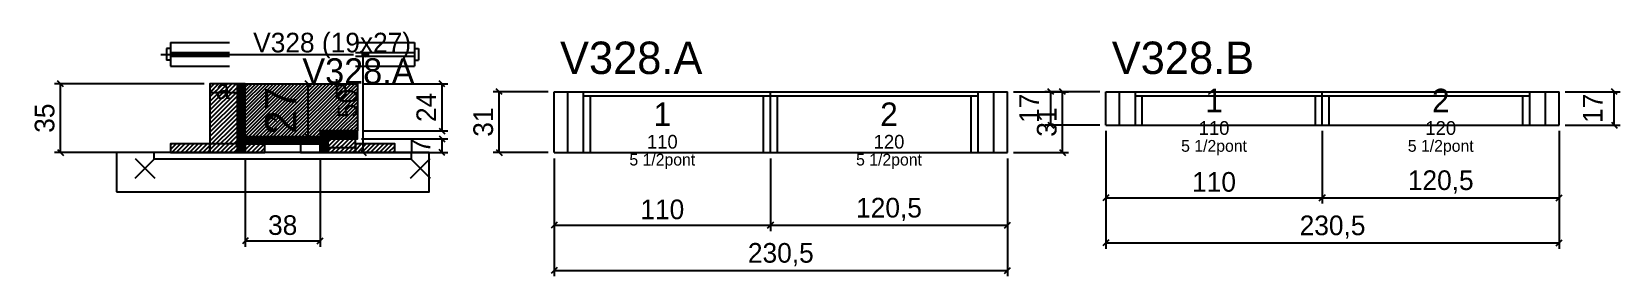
# Model space of a CAD drawing. Extents: x -69 to 739, y -94 to 31.
import ezdxf
from ezdxf.enums import TextEntityAlignment as Align

# ---------------------------------------------------------------- set-up
doc = ezdxf.new("R2010")
doc.units = 0
for name, color, linetype in [('5', 5, 'Continuous'), ('barrote', 126, 'Continuous'), ('CONCRETO', 251, 'Continuous'), ('COTA', 241, 'Continuous'), ('Cota Seção (2x)', 241, 'Continuous'), ('detalhes', 7, 'Continuous'), ('Hachura', 251, 'Continuous'), ('Madeira', 126, 'Continuous'), ('NOMENCLATURA', 7, 'Continuous'), ('Painéis', 200, 'Continuous'), ('presilha', 224, 'Continuous'), ('SARR_2.2x7', 40, 'Continuous'), ('SARR_3.5x7', 81, 'Continuous'), ('SCO-___-LAJ', 224, 'Continuous'), ('TENSOR', 224, 'Continuous'), ('texto', 7, 'Continuous'), ('Texto Seção', 7, 'Continuous')]:
    doc.layers.add(name, color=color, linetype=linetype)
doc.dimstyles.new('PAINEL', dxfattribs={"dimtxt": 10, "dimasz": 3, "dimexe": 3, "dimexo": 3, "dimgap": 3, "dimtad": 1, "dimblk": 'OBLIQUE', "dimblk1": 'OBLIQUE', "dimcen": 2.5, "dimclrd": 4, "dimclre": 4, "dimclrt": 240, "dimazin": 3, "dimtfac": 1, "dimtmove": 0, "dimatfit": 3})
doc.dimstyles.new('SECAO2X', dxfattribs={"dimtxt": 16, "dimasz": 3, "dimexe": 3, "dimexo": 3, "dimgap": 3, "dimtad": 1, "dimblk": 'OBLIQUE', "dimblk1": 'OBLIQUE', "dimcen": 2.5, "dimclrd": 4, "dimclre": 4, "dimclrt": 240, "dimazin": 3, "dimtfac": 1, "dimtmove": 0, "dimatfit": 3})

# ---------------------------------------------------------------- blocks, each defined once
blk = doc.blocks.new('_OBLIQUE')
at = {"color": 0, "linetype": 'BYBLOCK'}
blk.add_line((-0.5, -0.5), (0.5, 0.5), dxfattribs=at)

msp = doc.modelspace()

# ---------------------------------------------------------------- hatches: boundary and pattern name
at = {"layer": 'COTA'}
h = msp.add_hatch(dxfattribs=at)
h.set_pattern_fill('ANSI31', scale=0.4)
h.paths.add_polyline_path([(40, -23), (40, 4), (97, 4), (97, -20), (78, -20), (78, -23)])
at = {"layer": 'Hachura'}
h = msp.add_hatch(dxfattribs=at)
h.set_pattern_fill('ANSI31', scale=0.5)
h.paths.add_polyline_path([(22, -31), (36, -31), (36, 4), (22, 4)])
h = msp.add_hatch(dxfattribs=at)
h.set_pattern_fill('ANSI31', scale=0.5)
h.paths.add_polyline_path([(22, -0.4), (36, -0.4), (36, 4), (22, 4)])
h = msp.add_hatch(dxfattribs=at)
h.set_pattern_fill('SOLID')
h.paths.add_polyline_path([(36, -31), (40, -31), (40, 4), (36, 4)])
h = msp.add_hatch(dxfattribs=at)
h.set_pattern_fill('SOLID')
h.paths.add_polyline_path([(40, -26.6), (78, -26.6), (78, -23), (40, -23)])
h = msp.add_hatch(dxfattribs=at)
h.set_pattern_fill('SOLID')
h.paths.add_polyline_path([(78, -24), (97, -24), (97, -20), (78, -20)])
h = msp.add_hatch(dxfattribs=at)
h.set_pattern_fill('SOLID')
h.paths.add_polyline_path([(78, -31), (82, -31), (82, -24), (78, -24)])
h = msp.add_hatch(dxfattribs=at)
h.set_pattern_fill('ANSI31', scale=0.5)
h.paths.add_polyline_path([(82, -31), (96, -31), (96, -24), (82, -24)])
h = msp.add_hatch(dxfattribs=at)
h.set_pattern_fill('ANSI31', scale=0.5)
h.paths.add_polyline_path([(82, -28.4), (96, -28.4), (96, -24), (82, -24)])
h = msp.add_hatch(dxfattribs=at)
h.set_pattern_fill('ANSI31', scale=0.5)
h.paths.add_polyline_path([(2, -31), (22, -31), (22, -26.6), (2, -26.6)])
h = msp.add_hatch(dxfattribs=at)
h.set_pattern_fill('ANSI31', scale=0.5)
h.paths.add_polyline_path([(40, -31), (50, -31), (50, -26.6), (40, -26.6)])
h = msp.add_hatch(dxfattribs=at)
h.set_pattern_fill('ANSI31', scale=0.5)
h.paths.add_polyline_path([(96, -31), (116, -31), (116, -26.6), (96, -26.6)])

# ---------------------------------------------------------------- linework, layer by layer
for p, q in [((2, 25), (32, 25)), ((2, 25), (2, 13)), ((96, 25), (126, 25)), ((126, 25), (126, 13)), ((0, 22), (0, 16)), ((2, 22), (0, 22)), ((2, 20), (32, 20)), ((2, 18), (32, 18)), ((96, 20), (126, 20)), ((96, 18), (126, 18)), ((126, 22), (128, 22)), ((128, 22), (128, 16)), ((2, 16), (0, 16)), ((2, 13), (32, 13)), ((96, 13), (126, 13)), ((126, 16), (128, 16))]:
    msp.add_line(p, q)
at = {"layer": 'barrote'}
msp.add_lwpolyline([(-25.5, -51), (133.5, -51), (133.5, -31), (-25.5, -31)], close=True, dxfattribs=at)
at = {"layer": 'CONCRETO'}
msp.add_lwpolyline([(40, -23), (40, 4), (97, 4), (97, -20), (78, -20), (78, -23)], close=True, dxfattribs=at)
at = {"layer": 'Madeira'}
for points in [[(22, -31), (36, -31), (36, 4), (22, 4)], [(22, -0.4), (36, -0.4), (36, 4), (22, 4)], [(82, -31), (96, -31), (96, -24), (82, -24)], [(82, -28.4), (96, -28.4), (96, -24), (82, -24)], [(2, -31), (22, -31), (22, -26.6), (2, -26.6)], [(22, -31), (36, -31), (36, -26.6), (22, -26.6)], [(40, -31), (50, -31), (50, -26.6), (40, -26.6)], [(68, -31), (78, -31), (78, -26.6), (68, -26.6)], [(96, -31), (116, -31), (116, -26.6), (96, -26.6)]]:
    msp.add_lwpolyline(points, close=True, dxfattribs=at)
at = {"layer": 'Painéis'}
for p, q in [((197, 0), (307, 0)), ((197, -31), (197, 0)), ((307, -31), (307, 0)), ((307, -31), (307, 0)), ((307, 0), (427.5, 0)), ((307, -31), (307, 0)), ((427.5, -31), (427.5, 0)), ((477.5, 0), (587.5, 0)), ((477.5, -17), (477.5, 0)), ((587.5, -17), (587.5, 0)), ((587.5, -17), (587.5, 0)), ((587.5, 0), (708, 0)), ((587.5, -17), (587.5, 0)), ((708, -17), (708, 0)), ((477.5, -17), (587.5, -17)), ((587.5, -17), (708, -17)), ((197, -31), (307, -31)), ((307, -31), (427.5, -31))]:
    msp.add_line(p, q, dxfattribs=at)
for points in [[(36, -31), (40, -31), (40, 4), (36, 4)], [(40, -26.6), (78, -26.6), (78, -23), (40, -23)], [(78, -24), (97, -24), (97, -20), (78, -20)], [(78, -31), (82, -31), (82, -24), (78, -24)]]:
    msp.add_lwpolyline(points, close=True, dxfattribs=at)
at = {"layer": 'presilha'}
for p, q in [((-16, -44), (-6, -34)), ((-16, -34), (-6, -44)), ((124, -44), (134, -34)), ((124, -34), (134, -44))]:
    msp.add_line(p, q, dxfattribs=at)
at = {"layer": 'SARR_2.2x7'}
for p, q in [((204, -31), (204, 0)), ((420.5, -31), (420.5, 0)), ((484.5, -17), (484.5, 0)), ((701, -17), (701, 0)), ((212, -2.2), (307, -2.2)), ((307, -2.2), (412.5, -2.2)), ((492.5, -2.2), (587.5, -2.2)), ((587.5, -2.2), (693, -2.2))]:
    msp.add_line(p, q, dxfattribs=at)
at = {"layer": 'SARR_3.5x7'}
for p, q in [((212, -31), (212, 0)), ((307, -31), (307, 0)), ((307, -31), (307, 0)), ((412.5, -31), (412.5, 0)), ((492.5, -17), (492.5, 0)), ((587.5, -17), (587.5, 0)), ((587.5, -17), (587.5, 0)), ((693, -17), (693, 0)), ((215.5, -31), (215.5, -2.2)), ((303.5, -31), (303.5, -2.2)), ((310.5, -31), (310.5, -2.2)), ((409, -31), (409, -2.2)), ((496, -17), (496, -2.2)), ((584, -17), (584, -2.2)), ((591, -17), (591, -2.2)), ((689.5, -17), (689.5, -2.2)), ((492.5, -17), (496, -17)), ((584, -17), (587.5, -17)), ((587.5, -17), (591, -17)), ((689.5, -17), (693, -17)), ((212, -31), (215.5, -31)), ((303.5, -31), (307, -31)), ((307, -31), (310.5, -31)), ((409, -31), (412.5, -31))]:
    msp.add_line(p, q, dxfattribs=at)
at = {"layer": 'SCO-___-LAJ'}
msp.add_lwpolyline([(-6.5, -34.2), (124.5, -34.2), (124.5, -31), (-6.5, -31)], close=True, dxfattribs=at)
at = {"layer": 'TENSOR'}
msp.add_line((-3, 19), (95, 19), dxfattribs=at)

# ---------------------------------------------------------------- texts
at = {"layer": '5'}
for s, height, p in [('1', 12, (532.5, -4.5)), ('2', 12, (647.75, -4.5)), ('1', 12, (252, -11.5)), ('2', 12, (367.25, -11.5)), ('110', 7, (532.5, -18.5)), ('120', 7, (647.75, -18.5)), ('110', 7, (252, -25.5)), ('120', 7, (367.25, -25.5))]:
    msp.add_text(s, height=height, dxfattribs=at).set_placement(p, align=Align.MIDDLE_CENTER)
at = {"layer": 'detalhes'}
for s, p in [('a', (25, -3.7)), ('b', (85, -3.7)), ('c', (50, -20.5))]:
    msp.add_text(s, height=9.6, dxfattribs=at).set_placement(p)
at = {"layer": 'NOMENCLATURA'}
for s, p in [('V328.A', (200, 9)), ('V328.B', (480.5, 9))]:
    msp.add_text(s, height=16.5, dxfattribs=at).set_placement(p)
at = {"layer": 'texto', "char_height": 6, "attachment_point": 5}
for insert in [(252, -35.5), (367.25, -35.5), (532.5, -28.5), (647.75, -28.5)]:
    msp.add_mtext('5 1/2pont', dxfattribs=dict(at, insert=insert))
at = {"layer": 'Texto Seção'}
for s, height, p in [('V328 (19x27)', 10, (44, 20)), ('V328.A', 13, (69, 4))]:
    msp.add_text(s, height=height, dxfattribs=at).set_placement(p)

# ---------------------------------------------------------------- dimensions: what is measured, and where the dimension line sits
at = {"layer": 'COTA'}
for base, p1, p2 in [((100, -31), (96, -31), (96, 19)), ((-54, -31), (2, -31), (22, 4)), ((140, -20), (97, -20), (97, 4)), ((169, -31), (197, -31), (197, 0)), ((455.5, -31), (427.5, -31), (427.5, 0)), ((449.5, -17), (477.5, -17), (477.5, 0)), ((736, -17), (708, -17), (708, 0)), ((140, -31), (96, -31), (96, -24))]:
    msp.add_linear_dim(base=base, p1=p1, p2=p2, angle=90, dimstyle='PAINEL', dxfattribs=at).render()
for base, p1, p2 in [((477.5, -54), (477.5, -17), (587.5, -17)), ((477.5, -77), (477.5, -17), (708, -17)), ((587.5, -54), (587.5, -17), (708, -17)), ((40, -76), (40, -31), (78, -31)), ((197, -68), (197, -31), (307, -31)), ((197, -91), (197, -31), (427.5, -31)), ((307, -68), (307, -31), (427.5, -31))]:
    msp.add_linear_dim(base=base, p1=p1, p2=p2, dimstyle='PAINEL', dxfattribs=at).render()
at = {"layer": 'Cota Seção (2x)'}
msp.add_linear_dim(base=(72, -23), p1=(40, -23), p2=(40, 4), angle=90, dimstyle='SECAO2X', dxfattribs=at).render()

doc.saveas('drawing.dxf')
